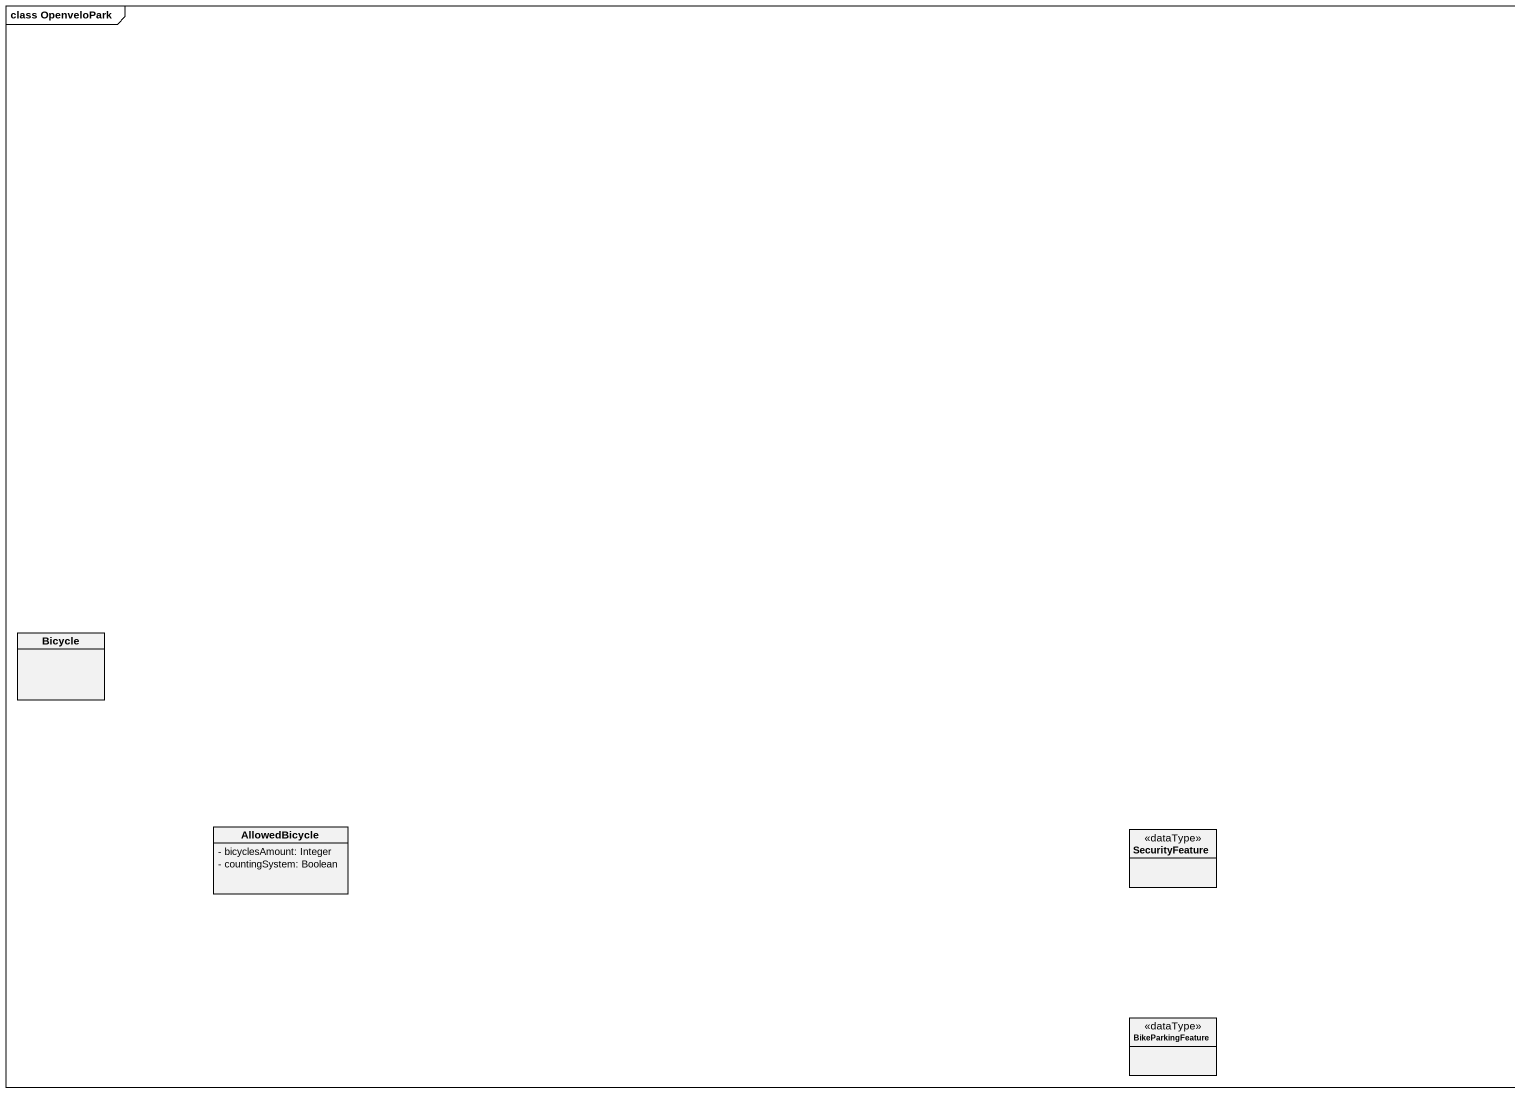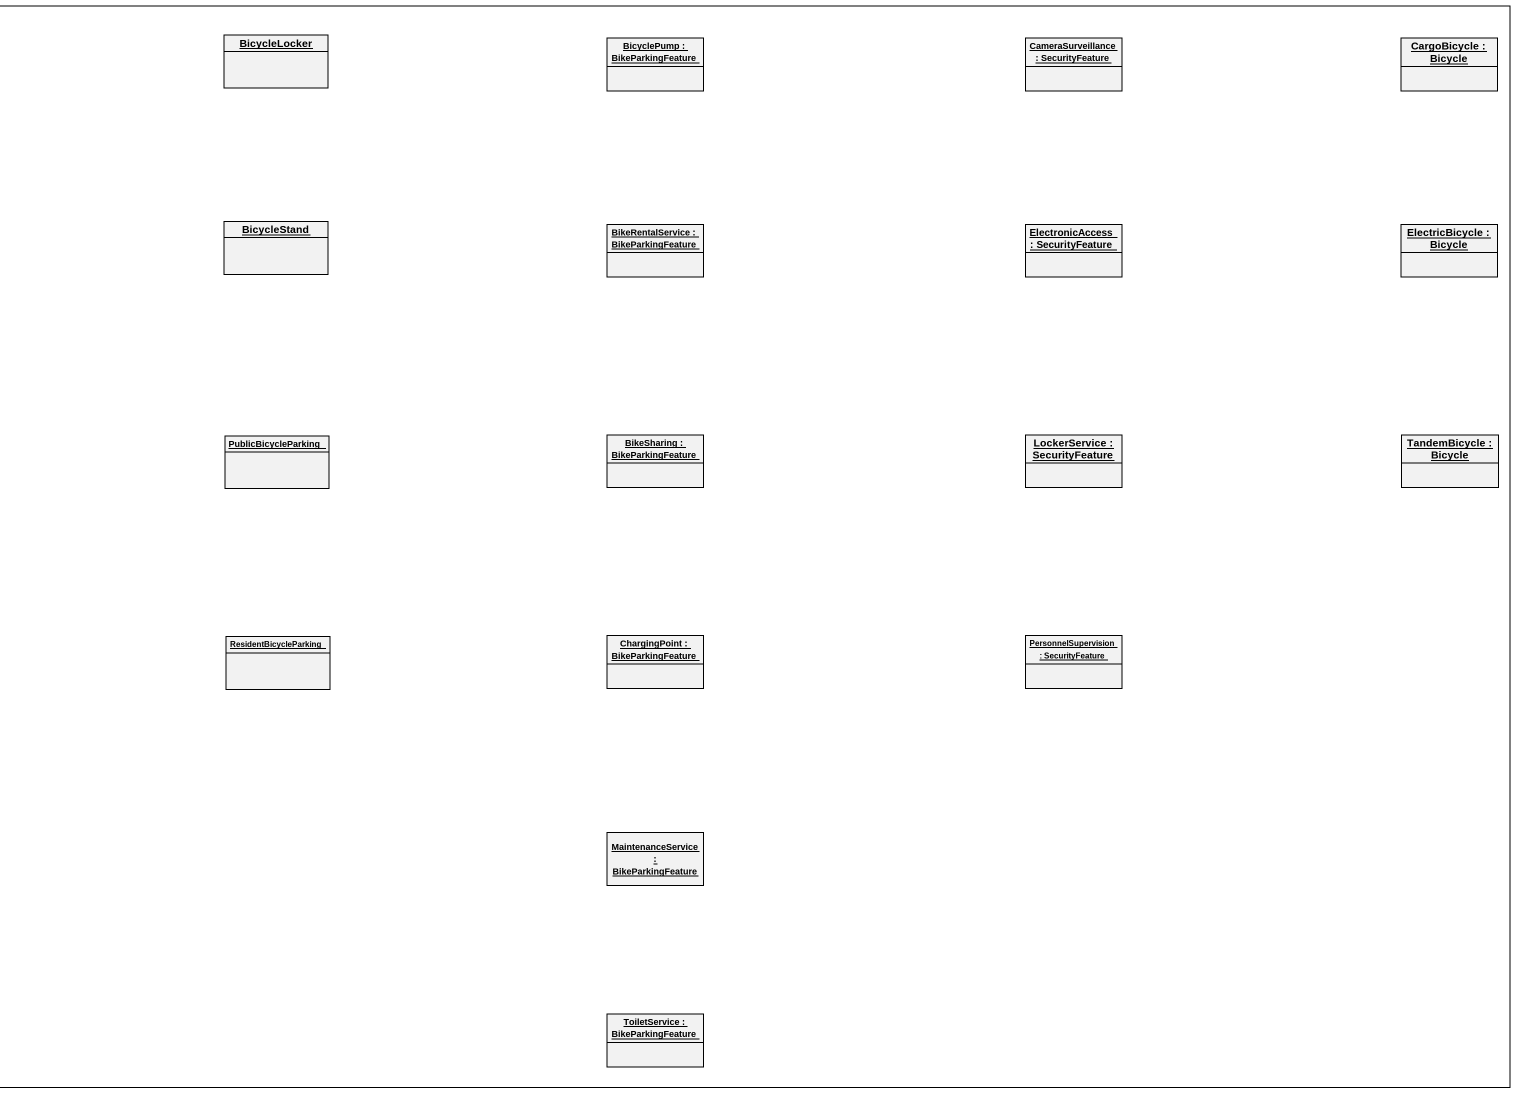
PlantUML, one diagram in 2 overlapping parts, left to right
@startuml
mainframe class OpenveloPark
hide circle
hide empty members
skinparam classAttributeIconSize 0
object BicycleLocker
object "BicyclePump : BikeParkingFeature" as BicyclePump
object "CameraSurveillance : SecurityFeature" as CameraSurveillance
object "CargoBicycle : Bicycle" as CargoBicycle
object BicycleStand
object "BikeRentalService : BikeParkingFeature" as BikeRentalService
object "ElectronicAccess : SecurityFeature" as ElectronicAccess
object "ElectricBicycle : Bicycle" as ElectricBicycle
object PublicBicycleParking
object "BikeSharing : BikeParkingFeature" as BikeSharing
object "LockerService : SecurityFeature" as LockerService
object "TandemBicycle : Bicycle" as TandemBicycle
class Bicycle
object ResidentBicycleParking
object "ChargingPoint : BikeParkingFeature" as ChargingPoint
object "PersonnelSupervision : SecurityFeature" as PersonnelSupervision
class AllowedBicycle {
  - bicyclesAmount: Integer
  - countingSystem: Boolean
}
class SecurityFeature <<dataType>>
object "MaintenanceService : BikeParkingFeature" as MaintenanceService
class BikeParkingFeature <<dataType>>
object "ToiletService : BikeParkingFeature" as ToiletService
@enduml
